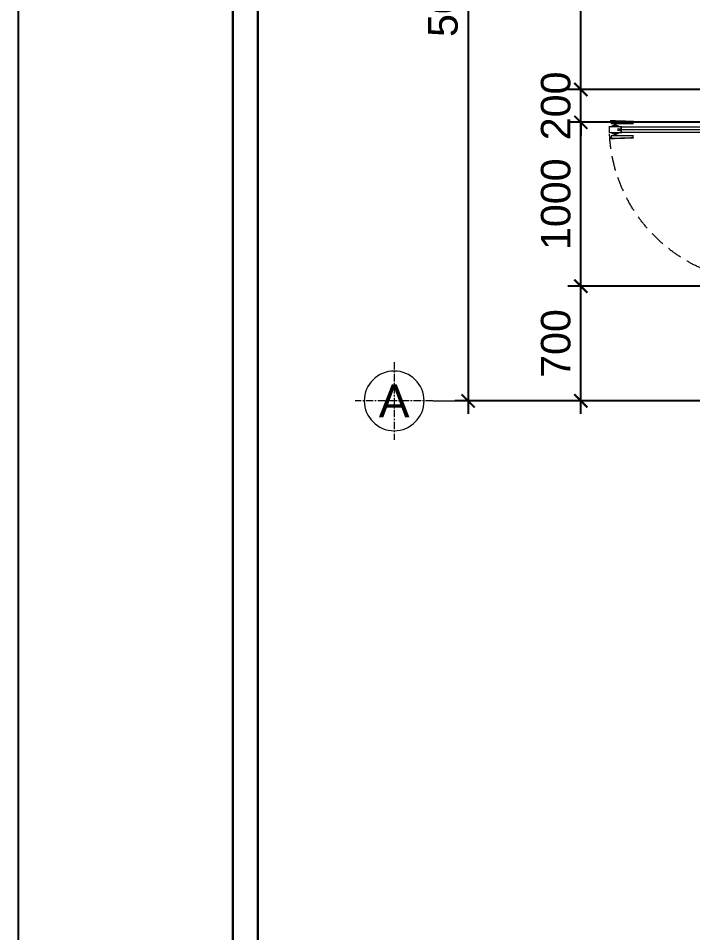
# Model space of a CAD drawing. Header units: inches. Extents: x 1198002 to 1275033, y 93432 to 197262.
# Drawn here: x 1240649 to 1244764, y 158737 to 164317 of the extents above; entities that cross this region are included whole.
import ezdxf
from ezdxf.enums import TextEntityAlignment as Align

# ---------------------------------------------------------------- set-up
doc = ezdxf.new("R2010")
doc.units = ezdxf.units.IN
doc.header["$LTSCALE"] = 100
doc.header["$MEASUREMENT"] = 0
doc.header["$PDMODE"] = 35
doc.linetypes.add('CENTERX2', pattern=[4, 2.5, -0.5, 0.5, -0.5])
doc.linetypes.add('DASHEDX2', pattern=[1.5, 1, -0.5])
for name, color, linetype, lineweight in [('1', 1, 'Continuous', 18), ('1-khung ten', 7, 'Continuous', 30), ('2', 2, 'Continuous', 13), ('8CUA', 8, 'Continuous', 5), ('9GRID', 251, 'CENTERX2', 5), ('9HIDDEN', 251, 'DASHEDX2', 5), ('DIM', 135, 'Continuous', 9)]:
    doc.layers.add(name, color=color, linetype=linetype, lineweight=lineweight)
doc.styles.add('CVN', font='VHELVEN.TTF')
doc.dimstyles.new('D100', dxfattribs={"dimscale": 100, "dimtxt": 1.8, "dimasz": 0.8, "dimexe": 0.8, "dimexo": 0.8, "dimgap": 0.6, "dimtad": 1, "dimdec": 0, "dimrnd": 5, "dimzin": 12, "dimdsep": 46, "dimtxsty": 'CVN', "dimblk1": 'ARCHTICK', "dimblk2": 'ARCHTICK', "dimsah": 1, "dimcen": 0.8, "dimdle": 0.8, "dimclrd": 256, "dimclre": 256, "dimclrt": 7, "dimadec": 0, "dimazin": 3, "dimtfac": 1, "dimtdec": 0, "dimtix": 1, "dimtmove": 2, "dimatfit": 3, "dimldrblk": 'ARCHTICK', "dimfxl": 1, "dimtolj": 1, "dimarcsym": 0})

# ---------------------------------------------------------------- blocks, each defined once
blk = doc.blocks.new('GRIDSIGN')
at = {"color": 9, "linetype": 'CENTERX2'}
for p, q in [((0, 1300), (0, -1300)), ((-1300, 0), (1300, 0))]:
    blk.add_line(p, q, dxfattribs=at)
at = {"color": 9}
blk.add_circle((0, 0), 1000, dxfattribs=at)
blk.add_attdef('A', text='', height=1000).set_placement((0, 0), align=Align.MIDDLE)
blk = doc.blocks.new('ttucx')
at = {"layer": '9GRID', "ltscale": 2}
blk.add_lwpolyline([(1243179, 160486.5), (1264296.3, 160486.5)], dxfattribs=at)
at = {"layer": '2'}
ref = blk.add_blockref('GRIDSIGN', (1242942, 160486.5), dxfattribs=dict(at, xscale=-0.1822500005364418, yscale=0.1822500005364418, zscale=0.1822500005364418))
ref.add_attrib('A', 'A', dxfattribs={"layer": '0', "height": 202.5, "style": 'CVN'}).set_placement((1242942, 160486.5), align=Align.MIDDLE)
blk = doc.blocks.new('*U165')
for points in [[(-1081.1, 0), (-1111.1, 0), (-1111.1, 111.1), (-1061.1, 111.1), (-1061.1, 40), (-1081.1, 40)], [(-30, 0), (0, 0), (0, 111.1), (-50, 111.1), (-50, 40), (-30, 40)]]:
    blk.add_lwpolyline(points, close=True)
blk.add_lwpolyline([(-55, -80), (-70, -80), (-70, 0), (-30, 0), (-30, -80), (-45, -80), (-45, -60), (-55, -60), (-55, -80)])
at = {"layer": '8CUA'}
for p, q in [((-70, -80), (-70, -971.1)), ((-30, -971.1), (-30, -80))]:
    blk.add_line(p, q, dxfattribs=at)
at = {"layer": '8CUA', "const_width": 10}
for points in [[(-50, -991.1), (-50, -60)], [(-55, -971.1), (-70, -971.1), (-70, -1051.1), (-30, -1051.1), (-30, -971.1), (-45, -971.1), (-45, -991.1), (-55, -991.1), (-55, -971.1)], [(-79.7, -1006.1), (-90.4, -1006.1), (-90.4, -1016.1), (-79.7, -1016.1)], [(-20.3, -1006.1), (-9.6, -1006.1), (-9.6, -1016.1), (-20.3, -1016.1)]]:
    blk.add_lwpolyline(points, dxfattribs=at)
for points in [[(-110.4, -1041.1), (-90.4, -1036.1), (-90.4, -891.1), (-105.4, -891.1)], [(10.4, -1041.1), (-9.6, -1036.1), (-9.6, -891.1), (5.4, -891.1)]]:
    blk.add_lwpolyline(points, close=True, dxfattribs=at)
at = {"layer": '8CUA'}
for centre, start, end in [((-30, -1011.1), 143.1301, 216.8699), ((-70, -1011.1), 323.1301, 36.8699)]:
    blk.add_arc(centre, 50, start, end, dxfattribs=at)
at = {"layer": '9HIDDEN', "lineweight": 5}
blk.add_arc((-30, 0), 1051.1, 180, 270, dxfattribs=at)
blk = doc.blocks.new('KHUNG')
at = {"layer": '1-khung ten', "color": 5, "ltscale": 3}
blk.add_line((1870461.2, 653433.1), (1870461.2, 676662.1), dxfattribs=at)
at = {"layer": '1-khung ten', "ltscale": 3}
blk.add_line((1870645, 676510.4), (1870645, 653656.2), dxfattribs=at)
at = {"layer": 'Defpoints', "ltscale": 3}
blk.add_line((1868876.4, 677093.9), (1868876.4, 653036.9), dxfattribs=at)
blk = doc.blocks.new('_ARCHTICK')
at = {"color": 0, "linetype": 'ByBlock', "const_width": 0.15}
blk.add_lwpolyline([(-0.5, -0.5), (0.5, 0.5)], dxfattribs=at)
blk = doc.blocks.new('*D203')
at = {"layer": 'Defpoints', "color": 0, "transparency": 16777216}
for p in [(1244081, 162682.5), (1245201, 162682.5), (1245201, 161982.5)]:
    blk.add_point(p, dxfattribs=at)
at = {"layer": 'DIM', "lineweight": -2, "transparency": 16777216}
for p, q in [((1244081, 161902.5), (1244081, 162762.5)), ((1245121, 162682.5), (1244001, 162682.5)), ((1245121, 161982.5), (1244001, 161982.5))]:
    blk.add_line(p, q, dxfattribs=at)
at = {"layer": 'DIM', "lineweight": -2, "transparency": 16777216, "xscale": 80, "yscale": 80, "zscale": 80}
for p, rotation in [((1244081, 162682.5), 90), ((1244081, 161982.5), 270)]:
    blk.add_blockref('_ARCHTICK', p, dxfattribs=dict(at, rotation=rotation))
at = {"layer": 'DIM', "color": 7, "transparency": 16777216, "insert": (1243928.5, 162332.5), "char_height": 180, "attachment_point": 5, "rotation": 90, "style": 'CVN'}
blk.add_mtext('\\A1;700', dxfattribs=at)
blk = doc.blocks.new('*D204')
at = {"layer": 'Defpoints', "color": 0, "transparency": 16777216}
for p in [(1244081, 163682.5), (1245201, 163682.5), (1245201, 162682.5)]:
    blk.add_point(p, dxfattribs=at)
at = {"layer": 'DIM', "lineweight": -2, "transparency": 16777216}
for p, q in [((1244081, 162602.5), (1244081, 163762.5)), ((1245121, 163682.5), (1244001, 163682.5)), ((1245121, 162682.5), (1244001, 162682.5))]:
    blk.add_line(p, q, dxfattribs=at)
at = {"layer": 'DIM', "lineweight": -2, "transparency": 16777216, "xscale": 80, "yscale": 80, "zscale": 80}
for p, rotation in [((1244081, 163682.5), 90), ((1244081, 162682.5), 270)]:
    blk.add_blockref('_ARCHTICK', p, dxfattribs=dict(at, rotation=rotation))
at = {"layer": 'DIM', "color": 7, "transparency": 16777216, "insert": (1243928.5, 163182.5), "char_height": 180, "attachment_point": 5, "rotation": 90, "style": 'CVN'}
blk.add_mtext('\\A1;1000', dxfattribs=at)
blk = doc.blocks.new('*D205')
at = {"layer": 'Defpoints', "color": 0, "transparency": 16777216}
for p in [(1244081, 163882.5), (1245201, 163882.5), (1245201, 163682.5)]:
    blk.add_point(p, dxfattribs=at)
at = {"layer": 'DIM', "lineweight": -2, "transparency": 16777216}
for p, q in [((1244081, 163882.5), (1244081, 163962.5)), ((1245121, 163882.5), (1244001, 163882.5)), ((1244081, 163682.5), (1244081, 163882.5)), ((1245121, 163682.5), (1244001, 163682.5)), ((1244081, 163682.5), (1244081, 163602.5))]:
    blk.add_line(p, q, dxfattribs=at)
at = {"layer": 'DIM', "lineweight": -2, "transparency": 16777216, "xscale": 80, "yscale": 80, "zscale": 80}
for p, rotation in [((1244081, 163882.5), 270), ((1244081, 163682.5), 90)]:
    blk.add_blockref('_ARCHTICK', p, dxfattribs=dict(at, rotation=rotation))
at = {"layer": 'DIM', "color": 7, "transparency": 16777216, "insert": (1243928.5, 163782.5), "char_height": 180, "attachment_point": 5, "rotation": 90, "style": 'CVN'}
blk.add_mtext('\\A1;200', dxfattribs=at)
blk = doc.blocks.new('*D206')
at = {"layer": 'Defpoints', "color": 0, "transparency": 16777216}
for p in [(1244081, 166682.5), (1245201, 166682.5), (1245201, 163882.5)]:
    blk.add_point(p, dxfattribs=at)
at = {"layer": 'DIM', "lineweight": -2, "transparency": 16777216}
for p, q in [((1244081, 163802.5), (1244081, 166762.5)), ((1245121, 166682.5), (1244001, 166682.5)), ((1245121, 163882.5), (1244001, 163882.5))]:
    blk.add_line(p, q, dxfattribs=at)
at = {"layer": 'DIM', "lineweight": -2, "transparency": 16777216, "xscale": 80, "yscale": 80, "zscale": 80}
for p, rotation in [((1244081, 166682.5), 90), ((1244081, 163882.5), 270)]:
    blk.add_blockref('_ARCHTICK', p, dxfattribs=dict(at, rotation=rotation))
at = {"layer": 'DIM', "color": 7, "transparency": 16777216, "insert": (1243928.5, 165282.5), "char_height": 180, "attachment_point": 5, "rotation": 90, "style": 'CVN'}
blk.add_mtext('\\A1;2800', dxfattribs=at)
blk = doc.blocks.new('*D208')
at = {"layer": 'Defpoints', "color": 0, "transparency": 16777216}
for p in [(1244430.5, 166982.5), (1243393, 161982.5), (1244430.5, 161982.5)]:
    blk.add_point(p, dxfattribs=at)
at = {"layer": 'DIM', "lineweight": -2, "transparency": 16777216}
for p, q in [((1243393, 167062.5), (1243393, 161902.5)), ((1244350.5, 166982.5), (1243313, 166982.5)), ((1244350.5, 161982.5), (1243313, 161982.5))]:
    blk.add_line(p, q, dxfattribs=at)
at = {"layer": 'DIM', "lineweight": -2, "transparency": 16777216, "xscale": 80, "yscale": 80, "zscale": 80}
for p, rotation in [((1243393, 166982.5), 90), ((1243393, 161982.5), 270)]:
    blk.add_blockref('_ARCHTICK', p, dxfattribs=dict(at, rotation=rotation))
at = {"layer": 'DIM', "color": 7, "transparency": 16777216, "insert": (1243240.5, 164482.5), "char_height": 180, "attachment_point": 5, "rotation": 90, "style": 'CVN'}
blk.add_mtext('\\A1;5000', dxfattribs=at)

msp = doc.modelspace()

# ---------------------------------------------------------------- block references
at = {"layer": '1', "xscale": 0.8263246674378223, "yscale": 0.8263246674378223, "zscale": 0.8263246674378223}
msp.add_blockref('KHUNG', (-303650, -386551.9), dxfattribs=at)
at = {"layer": '9GRID'}
msp.add_blockref('ttucx', (0, 1496), dxfattribs=at)
at = {"layer": '9HIDDEN', "xscale": -0.8999976050108671, "yscale": 0.8999976050108671, "zscale": 0.8999976050108671, "rotation": 270}
msp.add_blockref('*U165', (1245201, 163682.5), dxfattribs=at)

# ---------------------------------------------------------------- dimensions: what is measured, and where the dimension line sits
at = {"layer": 'DIM'}
for base, p1, p2, picture, middle in [((1243393, 161982.5), (1244430.5, 166982.5), (1244430.5, 161982.5), '*D208', (1243240.5, 164482.5)), ((1244081, 166682.5), (1245201, 163882.5), (1245201, 166682.5), '*D206', (1243928.5, 165282.5)), ((1244081, 163882.5), (1245201, 163682.5), (1245201, 163882.5), '*D205', (1243928.5, 163782.5)), ((1244081, 163682.5), (1245201, 162682.5), (1245201, 163682.5), '*D204', (1243928.5, 163182.5)), ((1244081, 162682.5), (1245201, 161982.5), (1245201, 162682.5), '*D203', (1243928.5, 162332.5))]:
    dim = msp.add_linear_dim(base=base, p1=p1, p2=p2, angle=90, dimstyle='D100', dxfattribs=at)
    dim.commit()
    dim.dimension.update_dxf_attribs({"geometry": picture, "text_midpoint": middle})

doc.saveas('drawing.dxf')
